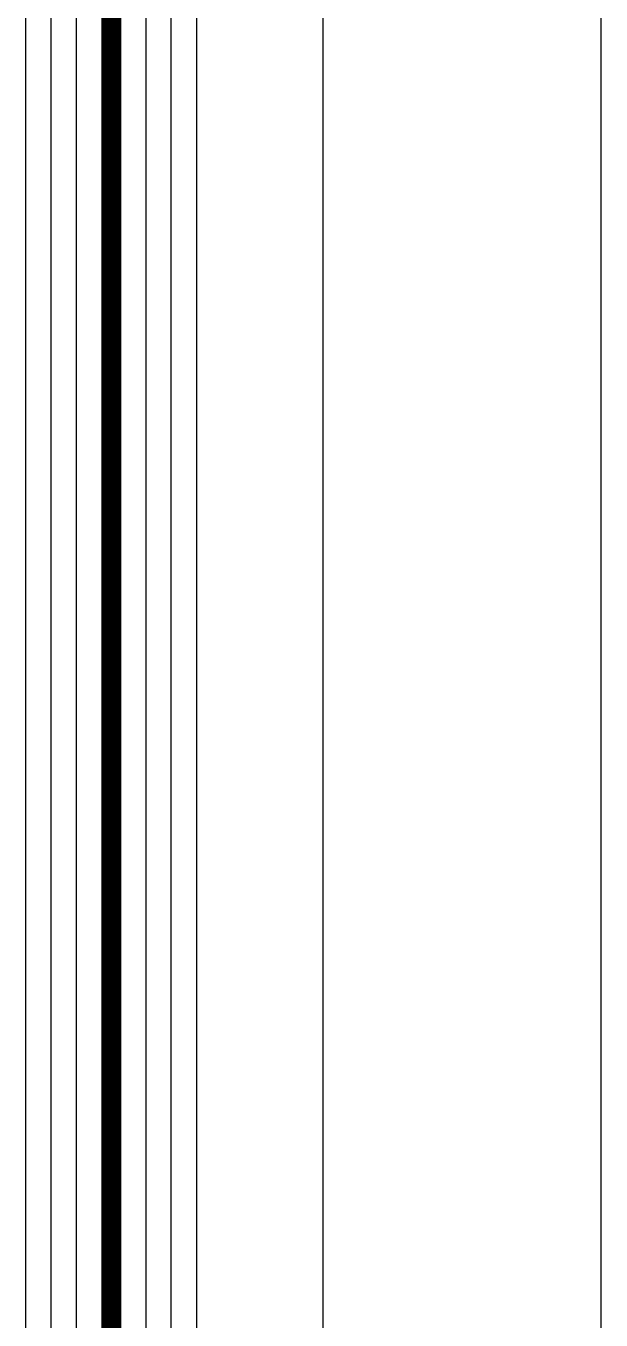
# Model space of a CAD drawing. Header units: millimetres. Extents: x 434053 to 1059003, y -2417481 to 936527.
# Drawn here: x 658811.3 to 658856.8, y -2244758.5 to -2244656.3 of the extents above; entities that cross this region are included whole.
import ezdxf

# ---------------------------------------------------------------- set-up
doc = ezdxf.new("R2010")
doc.units = ezdxf.units.MM
doc.header["$LTSCALE"] = 1000
doc.header["$MEASUREMENT"] = 0
doc.linetypes.add('HIDDEN', pattern=[9.525, 6.35, -3.175])
for name, color, linetype in [('EXTRUSION-V', 141, 'Continuous'), ('GLASS', 1, 'Continuous'), ('GLASS-V', 11, 'Continuous'), ('HZHZNEWPLOTLAYER#@$TT', 7, 'Continuous')]:
    doc.layers.add(name, color=color, linetype=linetype)

# ---------------------------------------------------------------- blocks, each defined once
blk = doc.blocks.new('*U381')
at = {"layer": 'GLASS'}
for points in [[(778.67, 11.5), (1, 11.5), (0, 10.5), (0, 6.5), (1, 5.5), (778.67, 5.5)], [(778.67, 4), (1, 4), (0, 3), (0, -1), (1, -2), (778.67, -2)]]:
    blk.add_lwpolyline(points, dxfattribs=at)
at = {"layer": 'GLASS-V'}
for p, q in [((0, 9.5), (778.67, 9.5)), ((0, 7.5), (778.67, 7.5)), ((0, 2), (778.67, 2)), ((0, 0), (778.67, 0))]:
    blk.add_line(p, q, dxfattribs=at)
at = {"layer": 'GLASS-V', "linetype": 'HIDDEN', "const_width": 1.5}
blk.add_lwpolyline([(1, 4.75), (778.67, 4.75)], dxfattribs=at)
blk = doc.blocks.new('A$C4AEA3CD0')
at = {"layer": 'EXTRUSION-V'}
for p, q in [((10444.2, 8802.96, 0), (10444.2, 9546.13, 0)), ((10466.2, 8802.96, 0), (10466.2, 9546.13, 0))]:
    blk.add_line(p, q, dxfattribs=at)
at = {"color": 0, "linetype": 'ByBlock', "xscale": -1, "rotation": 270}
blk.add_blockref('*U381', (10422.7, 8767.46, 0), dxfattribs=at)

msp = doc.modelspace()

# ---------------------------------------------------------------- block references
at = {"layer": 'HZHZNEWPLOTLAYER#@$TT'}
msp.add_blockref('A$C4AEA3CD0', (648390.65, -2253589.64), dxfattribs=at)

doc.saveas('drawing.dxf')
